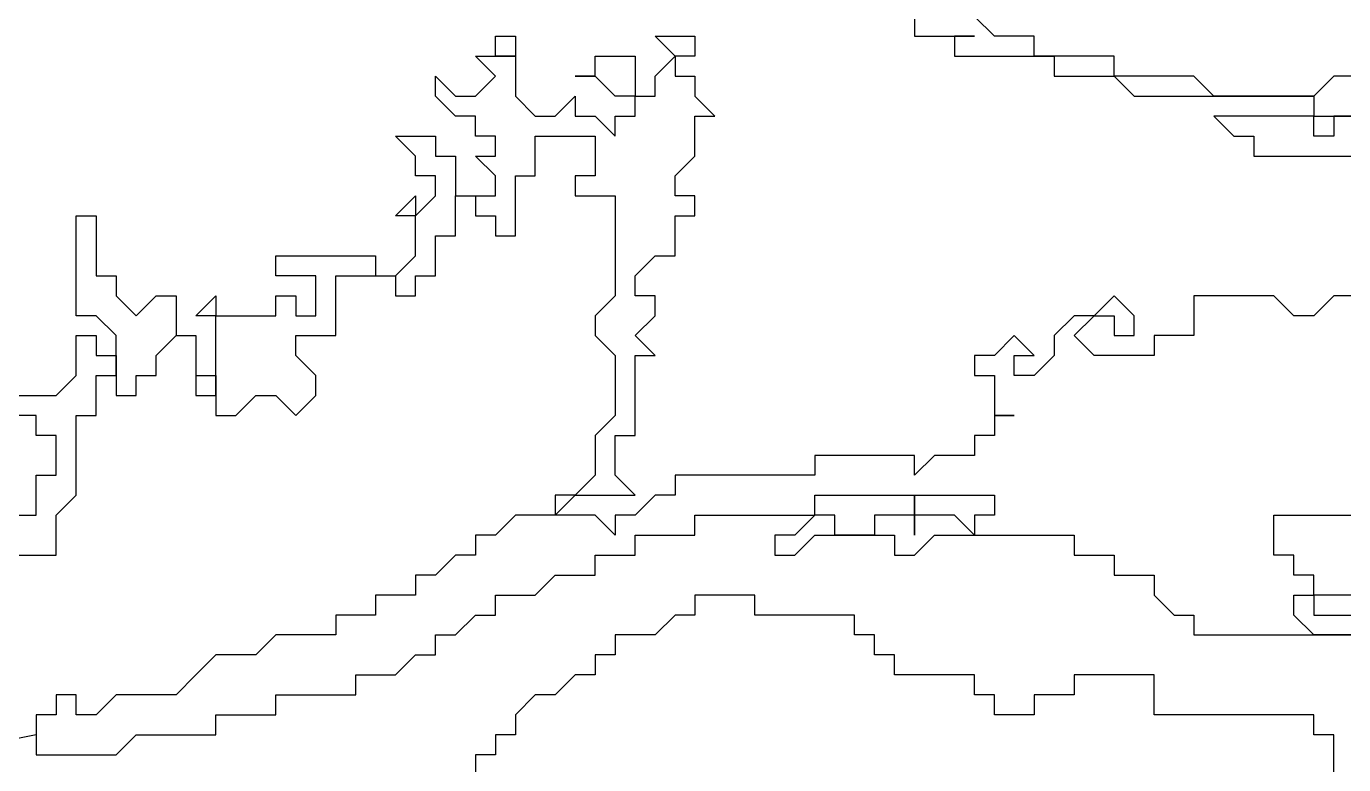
# Model space of a CAD drawing. Extents: x -79.2 to -65.2, y 32.5 to 44.8.
# Drawn here: x -70.955 to -70.295, y 41.405 to 41.775 of the extents above; entities that cross this region are included whole.
import ezdxf

# ---------------------------------------------------------------- set-up
doc = ezdxf.new("R2010")
doc.units = 0

msp = doc.modelspace()

# ---------------------------------------------------------------- linework, layer by layer
at = {"layer": '0FINSTR_G'}
for points in [[(-70.51, 41.78), (-70.51, 41.77)], [(-70.29, 41.75), (-70.3, 41.75), (-70.3, 41.75), (-70.3, 41.75), (-70.31, 41.74), (-70.31, 41.74), (-70.32, 41.74), (-70.32, 41.74), (-70.33, 41.74), (-70.33, 41.74), (-70.33, 41.74), (-70.34, 41.74), (-70.34, 41.74), (-70.35, 41.74), (-70.35, 41.74), (-70.35, 41.74), (-70.36, 41.74), (-70.36, 41.74), (-70.37, 41.75), (-70.37, 41.75), (-70.37, 41.75), (-70.38, 41.75), (-70.38, 41.75), (-70.38, 41.75), (-70.39, 41.75), (-70.39, 41.75), (-70.39, 41.75), (-70.4, 41.75), (-70.4, 41.75), (-70.4, 41.75), (-70.41, 41.75), (-70.41, 41.76), (-70.42, 41.76), (-70.42, 41.76), (-70.42, 41.76), (-70.43, 41.76), (-70.43, 41.76), (-70.43, 41.76), (-70.43, 41.76), (-70.44, 41.76), (-70.44, 41.76), (-70.45, 41.76), (-70.45, 41.77), (-70.45, 41.77), (-70.46, 41.77), (-70.46, 41.77), (-70.46, 41.77), (-70.47, 41.77), (-70.47, 41.77), (-70.47, 41.77), (-70.48, 41.78)], [(-70.76, 41.72), (-70.76, 41.72), (-70.75, 41.72), (-70.75, 41.71), (-70.75, 41.71), (-70.74, 41.71), (-70.74, 41.7), (-70.74, 41.7), (-70.74, 41.7), (-70.74, 41.7), (-70.74, 41.7), (-70.74, 41.69), (-70.73, 41.69), (-70.73, 41.69), (-70.73, 41.69), (-70.72, 41.69), (-70.72, 41.69), (-70.72, 41.69), (-70.72, 41.69), (-70.72, 41.69), (-70.72, 41.7), (-70.72, 41.7), (-70.73, 41.71), (-70.73, 41.71), (-70.73, 41.71), (-70.72, 41.71), (-70.72, 41.71), (-70.72, 41.71), (-70.72, 41.72), (-70.72, 41.72), (-70.73, 41.72), (-70.73, 41.72), (-70.73, 41.73), (-70.73, 41.73), (-70.74, 41.73), (-70.74, 41.73), (-70.75, 41.74), (-70.75, 41.74), (-70.75, 41.74), (-70.75, 41.74), (-70.75, 41.75), (-70.75, 41.75), (-70.75, 41.75), (-70.75, 41.75), (-70.74, 41.74), (-70.74, 41.74), (-70.74, 41.74), (-70.73, 41.74), (-70.73, 41.74), (-70.73, 41.74), (-70.73, 41.74), (-70.73, 41.74), (-70.73, 41.74), (-70.73, 41.74), (-70.72, 41.75), (-70.72, 41.75), (-70.72, 41.75), (-70.72, 41.75), (-70.72, 41.75), (-70.72, 41.75), (-70.73, 41.76), (-70.72, 41.76), (-70.72, 41.76), (-70.71, 41.76), (-70.71, 41.76), (-70.72, 41.76), (-70.72, 41.77), (-70.72, 41.77), (-70.71, 41.77), (-70.71, 41.77), (-70.71, 41.76), (-70.71, 41.76), (-70.71, 41.76), (-70.71, 41.75), (-70.71, 41.75), (-70.71, 41.75), (-70.71, 41.75), (-70.71, 41.74), (-70.71, 41.74), (-70.71, 41.74), (-70.71, 41.74), (-70.7, 41.73), (-70.7, 41.73), (-70.7, 41.73), (-70.69, 41.73), (-70.69, 41.73), (-70.68, 41.74), (-70.68, 41.73), (-70.68, 41.73), (-70.67, 41.73), (-70.67, 41.73), (-70.67, 41.73), (-70.66, 41.72), (-70.66, 41.72), (-70.66, 41.73), (-70.66, 41.73), (-70.65, 41.73), (-70.65, 41.73), (-70.65, 41.74), (-70.65, 41.74), (-70.66, 41.74), (-70.66, 41.74), (-70.66, 41.74), (-70.66, 41.74), (-70.67, 41.75), (-70.67, 41.75), (-70.68, 41.75), (-70.68, 41.75), (-70.67, 41.75), (-70.67, 41.75), (-70.67, 41.75), (-70.67, 41.75), (-70.67, 41.76), (-70.66, 41.76), (-70.66, 41.76), (-70.66, 41.76), (-70.65, 41.76), (-70.65, 41.75), (-70.65, 41.75), (-70.65, 41.75), (-70.65, 41.75), (-70.65, 41.74), (-70.64, 41.74), (-70.64, 41.75), (-70.64, 41.75), (-70.64, 41.75), (-70.64, 41.75), (-70.64, 41.75), (-70.63, 41.76), (-70.63, 41.76), (-70.63, 41.76), (-70.64, 41.77), (-70.64, 41.77), (-70.64, 41.77), (-70.63, 41.77), (-70.63, 41.77), (-70.63, 41.77), (-70.62, 41.77), (-70.62, 41.77), (-70.62, 41.77), (-70.62, 41.76), (-70.62, 41.76), (-70.62, 41.76), (-70.62, 41.76), (-70.63, 41.76), (-70.63, 41.75), (-70.63, 41.75), (-70.63, 41.75), (-70.63, 41.75), (-70.63, 41.75), (-70.62, 41.75), (-70.62, 41.75)], [(-70.51, 41.77), (-70.51, 41.77)], [(-70.51, 41.77), (-70.51, 41.77)], [(-70.51, 41.77), (-70.51, 41.77), (-70.5, 41.77), (-70.5, 41.77), (-70.49, 41.77), (-70.49, 41.77), (-70.49, 41.77), (-70.48, 41.77), (-70.48, 41.77), (-70.49, 41.77), (-70.49, 41.76), (-70.48, 41.76), (-70.47, 41.76), (-70.47, 41.76), (-70.47, 41.76), (-70.47, 41.76), (-70.46, 41.76), (-70.46, 41.76), (-70.45, 41.76)], [(-70.45, 41.76), (-70.45, 41.76), (-70.45, 41.76), (-70.44, 41.76), (-70.44, 41.75), (-70.43, 41.75), (-70.43, 41.75), (-70.43, 41.75), (-70.42, 41.75), (-70.42, 41.75), (-70.41, 41.75), (-70.41, 41.75), (-70.4, 41.74), (-70.4, 41.74), (-70.4, 41.74), (-70.39, 41.74), (-70.39, 41.74), (-70.39, 41.74), (-70.38, 41.74), (-70.38, 41.74), (-70.37, 41.74), (-70.37, 41.74), (-70.37, 41.74), (-70.36, 41.74), (-70.36, 41.74), (-70.36, 41.74), (-70.35, 41.74), (-70.35, 41.74), (-70.35, 41.74), (-70.34, 41.74), (-70.34, 41.74), (-70.34, 41.74), (-70.33, 41.74), (-70.33, 41.74), (-70.32, 41.74), (-70.32, 41.74), (-70.32, 41.74), (-70.31, 41.74), (-70.31, 41.73), (-70.3, 41.73), (-70.3, 41.73), (-70.3, 41.73), (-70.29, 41.73)], [(-70.62, 41.75), (-70.62, 41.75)], [(-70.62, 41.75), (-70.62, 41.74)], [(-70.69, 41.53), (-70.69, 41.53), (-70.68, 41.54), (-70.68, 41.54), (-70.68, 41.54), (-70.67, 41.54), (-70.67, 41.54), (-70.67, 41.54), (-70.67, 41.54), (-70.66, 41.54), (-70.66, 41.54), (-70.65, 41.54), (-70.66, 41.55), (-70.66, 41.55), (-70.66, 41.55), (-70.66, 41.55), (-70.66, 41.56), (-70.66, 41.56), (-70.66, 41.56), (-70.66, 41.57), (-70.66, 41.57), (-70.66, 41.57), (-70.65, 41.57), (-70.65, 41.58), (-70.65, 41.58), (-70.65, 41.58), (-70.65, 41.59), (-70.65, 41.59), (-70.65, 41.59), (-70.65, 41.59), (-70.65, 41.6), (-70.65, 41.6), (-70.65, 41.6), (-70.65, 41.6), (-70.65, 41.61), (-70.65, 41.61), (-70.65, 41.61), (-70.64, 41.61), (-70.65, 41.62), (-70.65, 41.62), (-70.65, 41.62), (-70.64, 41.63), (-70.64, 41.63), (-70.64, 41.63), (-70.64, 41.63), (-70.64, 41.64), (-70.64, 41.64), (-70.64, 41.64), (-70.65, 41.64), (-70.65, 41.65), (-70.65, 41.65), (-70.65, 41.65), (-70.64, 41.66), (-70.64, 41.66), (-70.63, 41.66), (-70.63, 41.66), (-70.63, 41.66), (-70.63, 41.67), (-70.63, 41.67), (-70.63, 41.67), (-70.63, 41.67), (-70.63, 41.68), (-70.62, 41.68), (-70.62, 41.68), (-70.62, 41.68), (-70.62, 41.68), (-70.62, 41.69), (-70.62, 41.69), (-70.63, 41.69), (-70.63, 41.69), (-70.63, 41.69), (-70.63, 41.69), (-70.63, 41.7), (-70.63, 41.7), (-70.63, 41.7), (-70.63, 41.7), (-70.62, 41.71), (-70.62, 41.71), (-70.62, 41.71), (-70.62, 41.71), (-70.62, 41.71), (-70.62, 41.72), (-70.62, 41.72), (-70.62, 41.72), (-70.62, 41.72), (-70.62, 41.73), (-70.62, 41.73), (-70.61, 41.73), (-70.62, 41.74), (-70.62, 41.74), (-70.62, 41.74), (-70.62, 41.74)], [(-70.62, 41.74), (-70.62, 41.74)], [(-70.62, 41.74), (-70.62, 41.74)], [(-70.29, 41.73), (-70.3, 41.73), (-70.3, 41.72), (-70.3, 41.72), (-70.31, 41.72), (-70.31, 41.72), (-70.31, 41.72), (-70.31, 41.73), (-70.32, 41.73), (-70.32, 41.73), (-70.32, 41.73), (-70.33, 41.73), (-70.33, 41.73), (-70.34, 41.73), (-70.34, 41.73), (-70.35, 41.73), (-70.35, 41.73), (-70.35, 41.73), (-70.36, 41.73), (-70.36, 41.73), (-70.35, 41.72), (-70.35, 41.72), (-70.35, 41.72), (-70.34, 41.72), (-70.34, 41.71), (-70.34, 41.71), (-70.33, 41.71), (-70.33, 41.71), (-70.33, 41.71), (-70.32, 41.71), (-70.32, 41.71), (-70.32, 41.71), (-70.31, 41.71), (-70.31, 41.71), (-70.3, 41.71), (-70.3, 41.71), (-70.29, 41.71)], [(-70.77, 41.65), (-70.77, 41.65), (-70.77, 41.65), (-70.77, 41.65), (-70.76, 41.66), (-70.76, 41.66), (-70.76, 41.66), (-70.76, 41.67), (-70.76, 41.67), (-70.76, 41.67), (-70.76, 41.68), (-70.77, 41.68), (-70.77, 41.68), (-70.76, 41.69), (-70.76, 41.69), (-70.76, 41.69), (-70.76, 41.68), (-70.75, 41.69), (-70.75, 41.69), (-70.75, 41.69), (-70.75, 41.69), (-70.75, 41.7), (-70.76, 41.7), (-70.76, 41.7), (-70.76, 41.71), (-70.76, 41.71), (-70.76, 41.71), (-70.77, 41.72), (-70.77, 41.72), (-70.76, 41.72), (-70.76, 41.72), (-70.76, 41.72)], [(-70.77, 41.65), (-70.77, 41.64), (-70.77, 41.64), (-70.77, 41.64), (-70.77, 41.64), (-70.77, 41.64), (-70.77, 41.64), (-70.76, 41.64), (-70.76, 41.64), (-70.76, 41.64), (-70.76, 41.65), (-70.76, 41.65), (-70.75, 41.65), (-70.75, 41.65), (-70.75, 41.65), (-70.75, 41.66), (-70.75, 41.66), (-70.75, 41.66), (-70.75, 41.66), (-70.75, 41.66), (-70.75, 41.67), (-70.75, 41.67), (-70.75, 41.67), (-70.74, 41.67), (-70.74, 41.67), (-70.74, 41.67), (-70.74, 41.67), (-70.74, 41.67), (-70.74, 41.68), (-70.74, 41.68), (-70.74, 41.68), (-70.74, 41.68), (-70.74, 41.68), (-70.74, 41.69), (-70.74, 41.69), (-70.73, 41.69), (-70.73, 41.69), (-70.73, 41.69), (-70.73, 41.68), (-70.73, 41.68), (-70.72, 41.68), (-70.72, 41.68), (-70.72, 41.67), (-70.72, 41.67), (-70.72, 41.67), (-70.71, 41.67), (-70.71, 41.67), (-70.71, 41.67), (-70.71, 41.67), (-70.71, 41.68), (-70.71, 41.68), (-70.71, 41.68), (-70.71, 41.69), (-70.71, 41.69), (-70.71, 41.69), (-70.71, 41.7), (-70.7, 41.7), (-70.7, 41.7), (-70.7, 41.71), (-70.7, 41.71), (-70.7, 41.71), (-70.7, 41.71), (-70.7, 41.72), (-70.7, 41.72), (-70.69, 41.72), (-70.69, 41.72), (-70.69, 41.72), (-70.69, 41.72), (-70.69, 41.72), (-70.68, 41.72), (-70.68, 41.72), (-70.68, 41.72), (-70.68, 41.72), (-70.68, 41.72), (-70.68, 41.72), (-70.68, 41.72), (-70.67, 41.72), (-70.67, 41.72), (-70.67, 41.72), (-70.67, 41.71), (-70.67, 41.71), (-70.67, 41.71), (-70.67, 41.71), (-70.67, 41.71), (-70.67, 41.71), (-70.67, 41.7), (-70.67, 41.7), (-70.68, 41.7), (-70.68, 41.69), (-70.68, 41.69), (-70.68, 41.69), (-70.68, 41.69), (-70.68, 41.69), (-70.67, 41.69), (-70.67, 41.69), (-70.67, 41.69), (-70.66, 41.69), (-70.66, 41.69), (-70.66, 41.69), (-70.66, 41.69), (-70.66, 41.68), (-70.66, 41.68), (-70.66, 41.68), (-70.66, 41.67), (-70.66, 41.67), (-70.66, 41.67), (-70.66, 41.67), (-70.66, 41.66), (-70.66, 41.66), (-70.66, 41.66), (-70.66, 41.65), (-70.66, 41.65), (-70.66, 41.65), (-70.66, 41.65), (-70.66, 41.65), (-70.66, 41.64), (-70.66, 41.64), (-70.66, 41.64), (-70.66, 41.64), (-70.67, 41.63), (-70.67, 41.63), (-70.67, 41.63), (-70.67, 41.63), (-70.67, 41.62), (-70.67, 41.62), (-70.67, 41.62), (-70.66, 41.61), (-70.66, 41.61), (-70.66, 41.61), (-70.66, 41.61), (-70.66, 41.6), (-70.66, 41.6), (-70.66, 41.6), (-70.66, 41.6), (-70.66, 41.59), (-70.66, 41.59), (-70.66, 41.59), (-70.66, 41.59), (-70.66, 41.58), (-70.66, 41.58), (-70.66, 41.58), (-70.66, 41.58), (-70.67, 41.57), (-70.67, 41.57), (-70.67, 41.56), (-70.67, 41.56), (-70.67, 41.56), (-70.67, 41.56), (-70.67, 41.56), (-70.67, 41.55), (-70.67, 41.55), (-70.67, 41.55), (-70.67, 41.55), (-70.67, 41.55), (-70.68, 41.54), (-70.68, 41.54), (-70.68, 41.54), (-70.69, 41.54), (-70.69, 41.53), (-70.69, 41.53)], [(-70.96, 41.59), (-70.95, 41.59), (-70.95, 41.59), (-70.95, 41.59), (-70.95, 41.59), (-70.94, 41.59), (-70.94, 41.59), (-70.94, 41.59), (-70.94, 41.59), (-70.93, 41.6), (-70.93, 41.6), (-70.93, 41.6), (-70.93, 41.6), (-70.93, 41.61), (-70.93, 41.61), (-70.93, 41.61), (-70.93, 41.62), (-70.93, 41.62), (-70.93, 41.62), (-70.92, 41.62), (-70.92, 41.61), (-70.92, 41.61), (-70.91, 41.61), (-70.91, 41.6), (-70.91, 41.6), (-70.91, 41.61), (-70.91, 41.61), (-70.91, 41.62), (-70.91, 41.62), (-70.91, 41.62), (-70.91, 41.62), (-70.92, 41.63), (-70.92, 41.63), (-70.92, 41.63), (-70.93, 41.63), (-70.93, 41.64), (-70.93, 41.64), (-70.93, 41.64), (-70.93, 41.64), (-70.93, 41.65), (-70.93, 41.65), (-70.93, 41.65), (-70.93, 41.66), (-70.93, 41.66), (-70.93, 41.66), (-70.93, 41.67), (-70.93, 41.67), (-70.93, 41.67), (-70.93, 41.67), (-70.93, 41.68), (-70.93, 41.68), (-70.92, 41.68), (-70.92, 41.68), (-70.92, 41.68), (-70.92, 41.68), (-70.92, 41.67), (-70.92, 41.67), (-70.92, 41.67), (-70.92, 41.66), (-70.92, 41.66), (-70.92, 41.66), (-70.92, 41.66), (-70.92, 41.65), (-70.91, 41.65), (-70.91, 41.65), (-70.91, 41.64), (-70.91, 41.64), (-70.91, 41.64), (-70.91, 41.64), (-70.9, 41.63), (-70.9, 41.63), (-70.9, 41.63), (-70.9, 41.63), (-70.89, 41.64), (-70.89, 41.64), (-70.89, 41.64), (-70.89, 41.64), (-70.88, 41.64), (-70.88, 41.63), (-70.88, 41.63), (-70.88, 41.63), (-70.88, 41.62), (-70.87, 41.62), (-70.87, 41.62), (-70.87, 41.62), (-70.87, 41.61)], [(-70.87, 41.6), (-70.86, 41.6), (-70.86, 41.59), (-70.86, 41.59), (-70.86, 41.6), (-70.86, 41.6), (-70.86, 41.6), (-70.86, 41.6), (-70.86, 41.61), (-70.86, 41.61), (-70.86, 41.61), (-70.86, 41.61), (-70.86, 41.62), (-70.86, 41.62), (-70.86, 41.62), (-70.86, 41.62), (-70.86, 41.63), (-70.86, 41.63), (-70.86, 41.63), (-70.87, 41.63), (-70.86, 41.64), (-70.86, 41.64), (-70.86, 41.63), (-70.85, 41.63), (-70.85, 41.63), (-70.84, 41.63), (-70.84, 41.63), (-70.84, 41.63), (-70.84, 41.63), (-70.83, 41.63), (-70.83, 41.63), (-70.83, 41.64), (-70.83, 41.64), (-70.82, 41.64), (-70.82, 41.64), (-70.82, 41.64), (-70.82, 41.63), (-70.82, 41.63), (-70.81, 41.63), (-70.81, 41.64), (-70.81, 41.64), (-70.81, 41.64), (-70.81, 41.65), (-70.82, 41.65), (-70.82, 41.65), (-70.82, 41.65), (-70.83, 41.65), (-70.83, 41.66), (-70.83, 41.66), (-70.83, 41.66), (-70.82, 41.66), (-70.82, 41.66), (-70.82, 41.66), (-70.82, 41.66), (-70.81, 41.66), (-70.81, 41.66), (-70.81, 41.66), (-70.8, 41.66), (-70.8, 41.66), (-70.79, 41.66), (-70.79, 41.66), (-70.79, 41.66), (-70.78, 41.66), (-70.78, 41.66), (-70.78, 41.65), (-70.78, 41.65), (-70.77, 41.65)], [(-70.87, 41.6), (-70.87, 41.6), (-70.87, 41.59), (-70.87, 41.59), (-70.86, 41.59), (-70.86, 41.59), (-70.86, 41.59), (-70.86, 41.58), (-70.86, 41.58), (-70.86, 41.58), (-70.86, 41.58), (-70.85, 41.58), (-70.85, 41.58), (-70.85, 41.58), (-70.84, 41.59), (-70.84, 41.59), (-70.84, 41.59), (-70.84, 41.59), (-70.83, 41.59), (-70.83, 41.59), (-70.83, 41.59), (-70.83, 41.59), (-70.83, 41.59), (-70.82, 41.58), (-70.82, 41.58), (-70.82, 41.58), (-70.82, 41.58), (-70.82, 41.58), (-70.81, 41.59), (-70.81, 41.59), (-70.81, 41.59), (-70.81, 41.59), (-70.81, 41.6), (-70.81, 41.6), (-70.81, 41.6), (-70.81, 41.6), (-70.82, 41.61), (-70.82, 41.61), (-70.82, 41.61), (-70.82, 41.61), (-70.82, 41.61), (-70.82, 41.62), (-70.82, 41.62), (-70.82, 41.62), (-70.82, 41.62), (-70.82, 41.62), (-70.81, 41.62), (-70.81, 41.62), (-70.81, 41.62), (-70.81, 41.62), (-70.81, 41.62), (-70.8, 41.62), (-70.8, 41.63), (-70.8, 41.63), (-70.8, 41.63), (-70.8, 41.63), (-70.8, 41.63), (-70.8, 41.63), (-70.8, 41.64), (-70.8, 41.64), (-70.8, 41.64), (-70.8, 41.64), (-70.8, 41.64), (-70.8, 41.64), (-70.8, 41.65), (-70.8, 41.65), (-70.8, 41.65), (-70.8, 41.65), (-70.8, 41.65), (-70.8, 41.65), (-70.8, 41.65), (-70.8, 41.65), (-70.79, 41.65), (-70.79, 41.65), (-70.79, 41.65), (-70.78, 41.65), (-70.78, 41.65), (-70.77, 41.65)], [(-70.77, 41.65), (-70.77, 41.65)], [(-70.77, 41.65), (-70.77, 41.65), (-70.77, 41.65)], [(-70.39, 41.62), (-70.39, 41.61), (-70.4, 41.61), (-70.4, 41.61), (-70.4, 41.61), (-70.41, 41.61), (-70.41, 41.61), (-70.42, 41.61), (-70.42, 41.61), (-70.42, 41.61), (-70.43, 41.62), (-70.43, 41.62), (-70.43, 41.62), (-70.43, 41.62), (-70.42, 41.63), (-70.42, 41.63), (-70.42, 41.63), (-70.42, 41.63), (-70.41, 41.63), (-70.41, 41.63), (-70.41, 41.63), (-70.41, 41.62), (-70.41, 41.62), (-70.41, 41.62), (-70.4, 41.62), (-70.4, 41.62), (-70.4, 41.62), (-70.4, 41.62), (-70.4, 41.63), (-70.4, 41.63), (-70.4, 41.63), (-70.41, 41.64), (-70.41, 41.64), (-70.41, 41.64), (-70.41, 41.64), (-70.41, 41.64), (-70.42, 41.63), (-70.42, 41.63), (-70.42, 41.63), (-70.43, 41.63), (-70.43, 41.63), (-70.43, 41.63), (-70.44, 41.62), (-70.44, 41.62), (-70.44, 41.62), (-70.44, 41.62), (-70.44, 41.61), (-70.44, 41.61), (-70.44, 41.61), (-70.45, 41.6), (-70.45, 41.6), (-70.45, 41.6), (-70.45, 41.6), (-70.46, 41.6), (-70.46, 41.6), (-70.46, 41.6), (-70.46, 41.6), (-70.46, 41.61), (-70.46, 41.61), (-70.46, 41.61), (-70.45, 41.61), (-70.46, 41.62), (-70.46, 41.62), (-70.46, 41.62), (-70.47, 41.61), (-70.47, 41.61), (-70.47, 41.61), (-70.48, 41.61), (-70.48, 41.6), (-70.47, 41.6), (-70.47, 41.6), (-70.47, 41.59), (-70.47, 41.59), (-70.47, 41.59), (-70.47, 41.59), (-70.47, 41.58), (-70.47, 41.58), (-70.46, 41.58), (-70.47, 41.58), (-70.47, 41.57), (-70.47, 41.57), (-70.47, 41.57)], [(-70.29, 41.64), (-70.3, 41.64), (-70.3, 41.64), (-70.3, 41.64), (-70.31, 41.63), (-70.31, 41.63), (-70.32, 41.63), (-70.32, 41.63), (-70.32, 41.63), (-70.33, 41.64), (-70.33, 41.64), (-70.33, 41.64), (-70.34, 41.64), (-70.34, 41.64), (-70.35, 41.64), (-70.35, 41.64), (-70.35, 41.64), (-70.36, 41.64), (-70.37, 41.64), (-70.37, 41.64), (-70.37, 41.63), (-70.37, 41.63), (-70.37, 41.63), (-70.37, 41.63), (-70.37, 41.62), (-70.37, 41.62), (-70.38, 41.62), (-70.38, 41.62), (-70.38, 41.62), (-70.39, 41.62), (-70.39, 41.62), (-70.39, 41.62)], [(-70.96, 41.51), (-70.95, 41.51), (-70.95, 41.51), (-70.95, 41.51), (-70.94, 41.51), (-70.94, 41.52), (-70.94, 41.52), (-70.94, 41.52), (-70.94, 41.52), (-70.94, 41.53), (-70.94, 41.53), (-70.94, 41.53), (-70.94, 41.53), (-70.94, 41.53), (-70.94, 41.53), (-70.94, 41.53), (-70.93, 41.54), (-70.93, 41.54), (-70.93, 41.54), (-70.93, 41.54), (-70.93, 41.54), (-70.93, 41.54), (-70.93, 41.55), (-70.93, 41.55), (-70.93, 41.55), (-70.93, 41.55), (-70.93, 41.56), (-70.93, 41.56), (-70.93, 41.56), (-70.93, 41.56), (-70.93, 41.57), (-70.93, 41.57), (-70.93, 41.57), (-70.93, 41.58), (-70.92, 41.58), (-70.92, 41.58), (-70.92, 41.58), (-70.92, 41.59), (-70.92, 41.59), (-70.92, 41.59), (-70.92, 41.59), (-70.92, 41.6), (-70.92, 41.6), (-70.92, 41.6), (-70.92, 41.6), (-70.91, 41.6), (-70.91, 41.6), (-70.91, 41.59), (-70.91, 41.59), (-70.91, 41.59), (-70.9, 41.59), (-70.9, 41.59), (-70.9, 41.59), (-70.9, 41.59), (-70.9, 41.59), (-70.9, 41.59), (-70.9, 41.6), (-70.89, 41.6), (-70.89, 41.6), (-70.89, 41.6), (-70.89, 41.6), (-70.89, 41.6), (-70.89, 41.61), (-70.89, 41.61), (-70.89, 41.61), (-70.88, 41.62), (-70.88, 41.62), (-70.88, 41.62), (-70.88, 41.62), (-70.88, 41.62), (-70.88, 41.62), (-70.87, 41.62), (-70.87, 41.62), (-70.87, 41.61)], [(-70.87, 41.61), (-70.87, 41.61)], [(-70.87, 41.61), (-70.87, 41.61), (-70.87, 41.61), (-70.87, 41.6), (-70.87, 41.6)], [(-70.87, 41.61), (-70.87, 41.61), (-70.87, 41.61), (-70.87, 41.61), (-70.87, 41.6), (-70.87, 41.6), (-70.87, 41.6)], [(-70.96, 41.53), (-70.95, 41.53), (-70.95, 41.53), (-70.95, 41.54), (-70.95, 41.54), (-70.95, 41.54), (-70.95, 41.54), (-70.95, 41.55), (-70.94, 41.55), (-70.94, 41.55), (-70.94, 41.55), (-70.94, 41.56), (-70.94, 41.56), (-70.94, 41.56), (-70.94, 41.56), (-70.94, 41.57), (-70.94, 41.57), (-70.94, 41.57), (-70.95, 41.57), (-70.95, 41.58), (-70.95, 41.58), (-70.95, 41.58), (-70.96, 41.58)], [(-70.47, 41.57), (-70.47, 41.57), (-70.48, 41.57), (-70.48, 41.57), (-70.48, 41.56), (-70.48, 41.56), (-70.49, 41.56), (-70.49, 41.56), (-70.49, 41.56), (-70.5, 41.56), (-70.5, 41.56), (-70.5, 41.56), (-70.51, 41.55), (-70.51, 41.56), (-70.51, 41.56), (-70.52, 41.56), (-70.52, 41.56), (-70.52, 41.56), (-70.53, 41.56), (-70.53, 41.56), (-70.53, 41.56), (-70.54, 41.56), (-70.54, 41.56), (-70.54, 41.56), (-70.55, 41.56), (-70.55, 41.56), (-70.55, 41.56), (-70.56, 41.56), (-70.56, 41.56), (-70.56, 41.55), (-70.57, 41.55), (-70.58, 41.55), (-70.58, 41.55), (-70.58, 41.55), (-70.59, 41.55), (-70.59, 41.55), (-70.59, 41.55), (-70.6, 41.55), (-70.6, 41.55), (-70.61, 41.55), (-70.61, 41.55), (-70.61, 41.55), (-70.62, 41.55), (-70.62, 41.55), (-70.62, 41.55), (-70.63, 41.55), (-70.63, 41.55), (-70.63, 41.54), (-70.64, 41.54), (-70.64, 41.54), (-70.64, 41.54), (-70.65, 41.53), (-70.65, 41.53), (-70.65, 41.53), (-70.66, 41.53), (-70.66, 41.52), (-70.66, 41.52), (-70.67, 41.53), (-70.67, 41.53), (-70.68, 41.53), (-70.68, 41.53), (-70.68, 41.53), (-70.69, 41.53), (-70.69, 41.53), (-70.69, 41.53)], [(-70.88, 41.42), (-70.87, 41.42), (-70.87, 41.42), (-70.87, 41.42), (-70.87, 41.42), (-70.86, 41.42), (-70.86, 41.43), (-70.86, 41.43), (-70.86, 41.43), (-70.85, 41.43), (-70.85, 41.43), (-70.84, 41.43), (-70.84, 41.43), (-70.84, 41.43), (-70.83, 41.43), (-70.83, 41.44), (-70.83, 41.44), (-70.82, 41.44), (-70.81, 41.44), (-70.81, 41.44), (-70.81, 41.44), (-70.8, 41.44), (-70.8, 41.44), (-70.8, 41.44), (-70.79, 41.44), (-70.79, 41.45), (-70.79, 41.45), (-70.78, 41.45), (-70.78, 41.45), (-70.78, 41.45), (-70.77, 41.45), (-70.77, 41.45), (-70.76, 41.46), (-70.76, 41.46), (-70.76, 41.46), (-70.75, 41.46), (-70.75, 41.47), (-70.74, 41.47), (-70.74, 41.47), (-70.73, 41.48), (-70.73, 41.48), (-70.72, 41.48), (-70.72, 41.48), (-70.72, 41.49), (-70.71, 41.49), (-70.71, 41.49), (-70.7, 41.49), (-70.7, 41.49), (-70.7, 41.49), (-70.69, 41.5), (-70.69, 41.5), (-70.68, 41.5), (-70.68, 41.5), (-70.68, 41.5), (-70.67, 41.5), (-70.67, 41.51), (-70.66, 41.51), (-70.66, 41.51), (-70.65, 41.51), (-70.65, 41.52), (-70.64, 41.52), (-70.64, 41.52), (-70.63, 41.52), (-70.63, 41.52), (-70.63, 41.52), (-70.62, 41.52), (-70.62, 41.53), (-70.61, 41.53), (-70.6, 41.53), (-70.59, 41.53), (-70.58, 41.53), (-70.58, 41.53), (-70.58, 41.53), (-70.57, 41.53), (-70.57, 41.53), (-70.57, 41.53), (-70.56, 41.53), (-70.56, 41.54), (-70.56, 41.54), (-70.55, 41.54), (-70.55, 41.54), (-70.54, 41.54), (-70.53, 41.54), (-70.53, 41.54), (-70.53, 41.54), (-70.52, 41.54), (-70.52, 41.54), (-70.52, 41.54), (-70.51, 41.54), (-70.51, 41.54), (-70.51, 41.54), (-70.5, 41.54), (-70.5, 41.54), (-70.49, 41.54), (-70.49, 41.54), (-70.49, 41.54), (-70.48, 41.54), (-70.48, 41.54), (-70.47, 41.54), (-70.47, 41.54), (-70.47, 41.53), (-70.47, 41.53), (-70.47, 41.53), (-70.47, 41.53), (-70.47, 41.53), (-70.47, 41.53), (-70.48, 41.53), (-70.48, 41.52), (-70.48, 41.52), (-70.48, 41.52), (-70.48, 41.52), (-70.49, 41.53), (-70.49, 41.53), (-70.49, 41.53), (-70.5, 41.53), (-70.5, 41.53), (-70.5, 41.53), (-70.51, 41.53), (-70.51, 41.53), (-70.51, 41.52), (-70.51, 41.53), (-70.51, 41.53), (-70.51, 41.53), (-70.51, 41.53), (-70.51, 41.53), (-70.51, 41.53), (-70.51, 41.54), (-70.51, 41.54), (-70.51, 41.53), (-70.52, 41.53), (-70.52, 41.53), (-70.52, 41.53), (-70.53, 41.53), (-70.53, 41.53), (-70.53, 41.53), (-70.53, 41.52), (-70.53, 41.52), (-70.54, 41.52), (-70.54, 41.52), (-70.54, 41.52), (-70.54, 41.52), (-70.55, 41.52), (-70.55, 41.53), (-70.55, 41.53), (-70.55, 41.53), (-70.56, 41.53), (-70.56, 41.53), (-70.56, 41.53), (-70.56, 41.53), (-70.57, 41.52), (-70.57, 41.52), (-70.57, 41.52), (-70.57, 41.52), (-70.58, 41.52), (-70.58, 41.52), (-70.58, 41.51), (-70.58, 41.51), (-70.58, 41.51), (-70.58, 41.51), (-70.58, 41.51), (-70.58, 41.51), (-70.58, 41.51), (-70.57, 41.51), (-70.57, 41.51), (-70.57, 41.51), (-70.57, 41.51), (-70.56, 41.52), (-70.56, 41.52), (-70.56, 41.52), (-70.55, 41.52), (-70.55, 41.52), (-70.55, 41.52), (-70.54, 41.52), (-70.54, 41.52), (-70.53, 41.52), (-70.53, 41.52), (-70.53, 41.52), (-70.52, 41.52), (-70.52, 41.51), (-70.52, 41.51), (-70.51, 41.51), (-70.51, 41.51), (-70.5, 41.52), (-70.5, 41.52), (-70.5, 41.52), (-70.5, 41.52), (-70.49, 41.52), (-70.49, 41.52), (-70.48, 41.52), (-70.48, 41.52), (-70.47, 41.52), (-70.47, 41.52), (-70.46, 41.52), (-70.46, 41.52), (-70.46, 41.52), (-70.45, 41.52), (-70.45, 41.52), (-70.44, 41.52), (-70.44, 41.52), (-70.43, 41.52), (-70.43, 41.51), (-70.42, 41.51), (-70.42, 41.51), (-70.42, 41.51), (-70.42, 41.51), (-70.41, 41.51), (-70.41, 41.5), (-70.4, 41.5), (-70.4, 41.5), (-70.4, 41.5), (-70.4, 41.5), (-70.39, 41.5), (-70.39, 41.49), (-70.39, 41.49), (-70.39, 41.49), (-70.39, 41.49), (-70.39, 41.49), (-70.38, 41.48), (-70.38, 41.48), (-70.38, 41.48), (-70.37, 41.48), (-70.37, 41.48), (-70.37, 41.47), (-70.36, 41.47), (-70.36, 41.47), (-70.35, 41.47), (-70.35, 41.47), (-70.35, 41.47), (-70.34, 41.47), (-70.34, 41.47), (-70.33, 41.47), (-70.33, 41.47), (-70.33, 41.47), (-70.32, 41.47), (-70.32, 41.47), (-70.32, 41.47), (-70.32, 41.47), (-70.31, 41.47), (-70.31, 41.47), (-70.31, 41.47), (-70.3, 41.47), (-70.3, 41.47), (-70.3, 41.47), (-70.29, 41.47)], [(-70.69, 41.53), (-70.7, 41.53), (-70.7, 41.53), (-70.71, 41.53), (-70.71, 41.53), (-70.71, 41.53), (-70.71, 41.53), (-70.72, 41.52), (-70.72, 41.52), (-70.72, 41.52), (-70.72, 41.52), (-70.73, 41.52), (-70.73, 41.52), (-70.73, 41.51), (-70.74, 41.51), (-70.74, 41.51), (-70.74, 41.51), (-70.74, 41.51), (-70.75, 41.5), (-70.75, 41.5), (-70.75, 41.5), (-70.75, 41.5), (-70.76, 41.5), (-70.76, 41.49), (-70.76, 41.49), (-70.77, 41.49), (-70.77, 41.49), (-70.77, 41.49), (-70.78, 41.49), (-70.78, 41.48), (-70.78, 41.48), (-70.79, 41.48), (-70.79, 41.48), (-70.79, 41.48), (-70.8, 41.48), (-70.8, 41.48), (-70.8, 41.48), (-70.8, 41.47), (-70.81, 41.47), (-70.81, 41.47), (-70.82, 41.47), (-70.82, 41.47), (-70.83, 41.47), (-70.83, 41.47), (-70.84, 41.46), (-70.84, 41.46), (-70.85, 41.46), (-70.85, 41.46), (-70.85, 41.46), (-70.85, 41.46), (-70.86, 41.46), (-70.87, 41.45), (-70.87, 41.45), (-70.87, 41.45), (-70.87, 41.45), (-70.88, 41.44), (-70.88, 41.44), (-70.88, 41.44), (-70.89, 41.44), (-70.89, 41.44), (-70.89, 41.44), (-70.9, 41.44), (-70.9, 41.44), (-70.91, 41.44), (-70.91, 41.44), (-70.92, 41.43), (-70.93, 41.43), (-70.93, 41.44), (-70.93, 41.44), (-70.94, 41.44), (-70.94, 41.44), (-70.94, 41.44), (-70.94, 41.43), (-70.95, 41.43), (-70.95, 41.43), (-70.95, 41.43), (-70.95, 41.43), (-70.95, 41.43), (-70.95, 41.43), (-70.95, 41.42), (-70.95, 41.42), (-70.95, 41.42)], [(-70.69, 41.53), (-70.69, 41.53)], [(-70.29, 41.49), (-70.3, 41.49), (-70.3, 41.49), (-70.3, 41.49), (-70.3, 41.49), (-70.3, 41.49), (-70.31, 41.49), (-70.31, 41.49), (-70.31, 41.49), (-70.31, 41.49), (-70.31, 41.5), (-70.31, 41.5), (-70.31, 41.5), (-70.32, 41.5), (-70.32, 41.5), (-70.32, 41.5), (-70.32, 41.5), (-70.32, 41.5), (-70.32, 41.5), (-70.32, 41.5), (-70.32, 41.51), (-70.33, 41.51), (-70.33, 41.51), (-70.33, 41.52), (-70.33, 41.52), (-70.33, 41.52), (-70.33, 41.52), (-70.33, 41.53), (-70.33, 41.53), (-70.33, 41.53), (-70.32, 41.53), (-70.32, 41.53), (-70.31, 41.53), (-70.31, 41.53), (-70.31, 41.53), (-70.3, 41.53), (-70.3, 41.53), (-70.3, 41.53), (-70.29, 41.53)], [(-70.3, 41.4), (-70.3, 41.41), (-70.3, 41.41), (-70.3, 41.41), (-70.3, 41.41), (-70.3, 41.41), (-70.3, 41.41), (-70.3, 41.42), (-70.3, 41.42), (-70.3, 41.42), (-70.3, 41.42), (-70.31, 41.42), (-70.31, 41.43), (-70.31, 41.43), (-70.31, 41.43), (-70.31, 41.43), (-70.32, 41.43), (-70.32, 41.43), (-70.33, 41.43), (-70.33, 41.43), (-70.34, 41.43), (-70.34, 41.43), (-70.35, 41.43), (-70.35, 41.43), (-70.35, 41.43), (-70.35, 41.43), (-70.35, 41.43), (-70.36, 41.43), (-70.36, 41.43), (-70.37, 41.43), (-70.37, 41.43), (-70.37, 41.43), (-70.37, 41.43), (-70.38, 41.43), (-70.38, 41.43), (-70.38, 41.43), (-70.38, 41.43), (-70.38, 41.43), (-70.38, 41.43), (-70.39, 41.43), (-70.39, 41.43), (-70.39, 41.43), (-70.39, 41.44), (-70.39, 41.44), (-70.39, 41.44), (-70.39, 41.45), (-70.39, 41.45), (-70.4, 41.45), (-70.4, 41.45), (-70.4, 41.45), (-70.4, 41.45), (-70.41, 41.45), (-70.41, 41.45), (-70.41, 41.45), (-70.42, 41.45), (-70.42, 41.45), (-70.43, 41.45), (-70.43, 41.45), (-70.43, 41.44), (-70.43, 41.44), (-70.44, 41.44), (-70.44, 41.44), (-70.45, 41.44), (-70.45, 41.43), (-70.45, 41.43), (-70.46, 41.43), (-70.46, 41.43), (-70.47, 41.43), (-70.47, 41.44), (-70.47, 41.44), (-70.47, 41.44), (-70.47, 41.44), (-70.48, 41.44), (-70.48, 41.45), (-70.48, 41.45), (-70.48, 41.45), (-70.49, 41.45), (-70.49, 41.45), (-70.5, 41.45), (-70.5, 41.45), (-70.51, 41.45), (-70.51, 41.45), (-70.51, 41.45), (-70.52, 41.45), (-70.52, 41.46), (-70.52, 41.46), (-70.53, 41.46), (-70.53, 41.46), (-70.53, 41.46), (-70.53, 41.46), (-70.53, 41.47), (-70.53, 41.47), (-70.53, 41.47), (-70.53, 41.47), (-70.53, 41.47), (-70.54, 41.47), (-70.54, 41.48), (-70.54, 41.48), (-70.54, 41.48), (-70.54, 41.48), (-70.54, 41.48), (-70.55, 41.48), (-70.56, 41.48), (-70.56, 41.48), (-70.57, 41.48), (-70.57, 41.48), (-70.57, 41.48), (-70.58, 41.48), (-70.58, 41.48), (-70.58, 41.48), (-70.58, 41.48), (-70.59, 41.48), (-70.59, 41.48), (-70.59, 41.49), (-70.59, 41.49), (-70.59, 41.49), (-70.6, 41.49), (-70.6, 41.49), (-70.6, 41.49), (-70.6, 41.49), (-70.6, 41.49), (-70.61, 41.49), (-70.61, 41.49), (-70.62, 41.49), (-70.62, 41.48), (-70.62, 41.48), (-70.63, 41.48), (-70.63, 41.48), (-70.64, 41.47), (-70.65, 41.47), (-70.65, 41.47), (-70.65, 41.47), (-70.66, 41.47), (-70.66, 41.46), (-70.66, 41.46), (-70.67, 41.46), (-70.67, 41.45), (-70.68, 41.45), (-70.68, 41.45), (-70.68, 41.45), (-70.69, 41.44), (-70.69, 41.44), (-70.69, 41.44), (-70.7, 41.44), (-70.7, 41.44), (-70.7, 41.44), (-70.71, 41.43), (-70.71, 41.42), (-70.72, 41.42), (-70.72, 41.42), (-70.72, 41.42), (-70.72, 41.41), (-70.73, 41.41), (-70.73, 41.41), (-70.73, 41.4)], [(-70.29, 41.47), (-70.3, 41.47), (-70.3, 41.47), (-70.31, 41.47), (-70.31, 41.47), (-70.31, 41.47), (-70.31, 41.47), (-70.32, 41.48), (-70.32, 41.48), (-70.32, 41.48), (-70.32, 41.48), (-70.32, 41.48), (-70.32, 41.48), (-70.32, 41.49), (-70.32, 41.49), (-70.32, 41.49), (-70.31, 41.49), (-70.31, 41.49), (-70.31, 41.48), (-70.3, 41.48), (-70.3, 41.48), (-70.3, 41.48), (-70.29, 41.48)], [(-70.95, 41.42), (-71, 41.41)], [(-70.95, 41.42), (-70.95, 41.42)], [(-70.95, 41.42), (-70.95, 41.42), (-70.95, 41.42), (-70.95, 41.41), (-70.95, 41.41), (-70.95, 41.41), (-70.94, 41.41), (-70.94, 41.41), (-70.94, 41.41), (-70.93, 41.41), (-70.93, 41.41), (-70.93, 41.41), (-70.93, 41.41), (-70.92, 41.41), (-70.92, 41.41), (-70.92, 41.41), (-70.92, 41.41), (-70.92, 41.41), (-70.91, 41.41), (-70.9, 41.42), (-70.9, 41.42), (-70.89, 41.42), (-70.89, 41.42), (-70.89, 41.42), (-70.88, 41.42), (-70.88, 41.42), (-70.88, 41.42)]]:
    msp.add_lwpolyline(points, dxfattribs=at)

doc.saveas('drawing.dxf')
